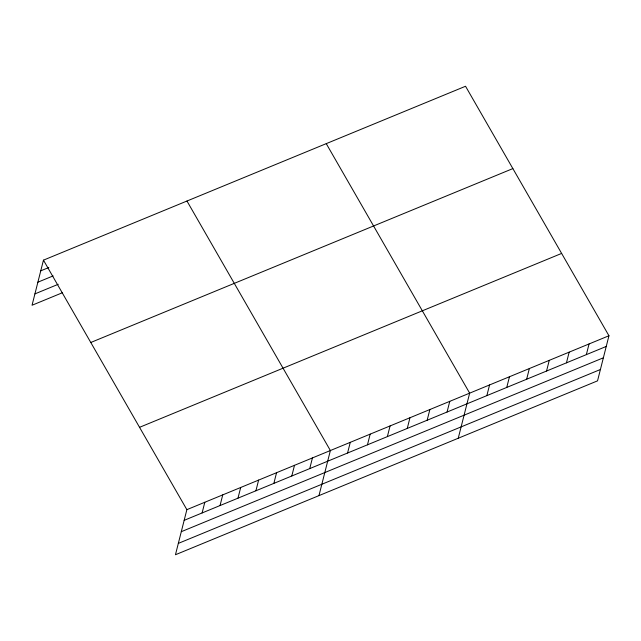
<?xml version="1.0" encoding="UTF-8"?>
<svg xmlns="http://www.w3.org/2000/svg" width="641" height="641" viewBox="0 0 641 641"><rect width="100%" height="100%" fill="white"/><g stroke="black" fill="none" stroke-linecap="round" stroke-linejoin="round"><path stroke-width="0.96" d="M43.46 260.15L186.868 509.659L175.458 554.745L597.54 380.85L608.95 335.756L465.542 86.255L43.46 260.15L32.05 305.244L62.546 292.681M202.107 512.952L204.808 502.272M220.039 505.565L222.748 494.876M237.979 498.169L240.687 487.489M255.919 490.782L258.619 480.093M273.859 483.386L276.559 472.705M291.799 475.999L294.499 465.318M309.731 468.611L312.439 457.922M318.97 495.621L330.379 450.535L186.964 201.026M347.574 453.019L350.274 442.338M367.469 444.822L370.169 434.133M387.364 436.625L390.073 425.936M407.267 428.428L409.968 417.74M427.162 420.224L429.871 409.543M447.065 412.027L449.766 401.346M458.251 438.236L469.661 393.149L326.253 143.64M486.856 395.633L489.564 384.945M506.759 387.436L509.459 376.748M526.654 379.232L529.354 368.551M546.549 371.035L549.257 360.354M566.452 362.838L569.152 352.157M586.347 354.641L589.055 343.961M40.752 270.839L48.828 267.513M37.883 282.192L53.131 275.91M34.926 293.89L58.243 284.284M90.782 342.486L512.864 168.591M139.546 427.323L561.628 253.419M186.868 509.659L608.95 335.756M184.167 520.34L606.25 346.444M181.291 531.693L603.373 357.798M178.334 543.392L600.417 369.496"/></g></svg>
